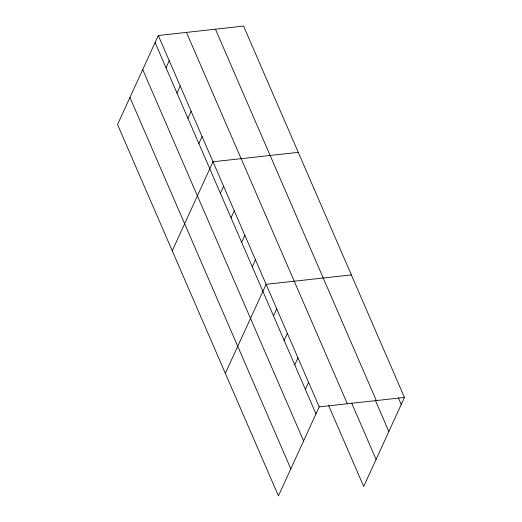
<?xml version="1.0" encoding="UTF-8"?>
<svg xmlns="http://www.w3.org/2000/svg" width="522" height="522" viewBox="0 0 522 522"><rect width="100%" height="100%" fill="white"/><g stroke="black" fill="none" stroke-linecap="round" stroke-linejoin="round"><path stroke-width="0.78" d="M158.31 35.509L117.548 124.543L278.428 495.9L319.196 406.86L158.31 35.509L243.572 26.1L404.452 397.457L363.69 486.491L328.619 405.535M166.035 67.782L169.252 60.761M176.978 93.033L180.188 86.013M187.92 118.285L191.13 111.264M198.856 143.537L202.073 136.516M172.247 250.808L213.009 161.768L298.271 152.359M220.415 193.297L223.631 186.276M231.037 217.804L234.248 210.79M241.653 242.319L244.864 235.298M252.27 266.827L255.486 259.806M225.341 373.354L266.103 284.314L351.365 274.905M273.508 315.843L276.719 308.822M284.125 340.351L287.341 333.336M294.747 364.865L297.958 357.844M305.363 389.373L308.574 382.352M319.196 406.86L404.452 397.457M398.345 397.79L401.242 404.472M215.436 29.206L376.316 400.557M375.338 400.348L388.851 431.537M351.626 402.977L376.081 459.425M186.445 32.403L347.332 403.76M155.099 42.53L315.98 413.881M142.702 69.596L303.589 440.946M129.939 97.477L290.819 468.834"/></g></svg>
